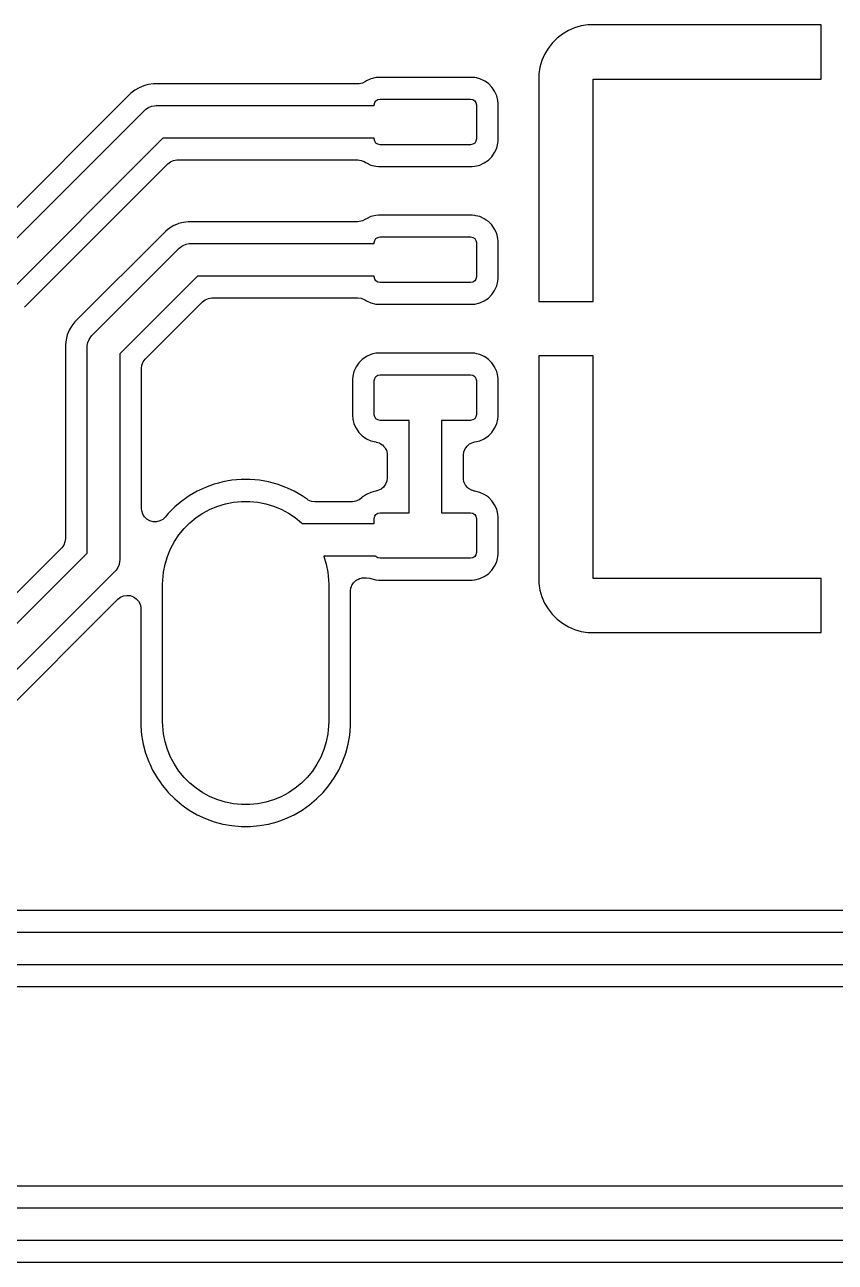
# Model space of a CAD drawing. Header units: millimetres. Extents: x 88 to 236, y -149 to -88.
# Drawn here: x 131.85 to 139.31, y -119.11 to -107.71 of the extents above; entities that cross this region are included whole.
import ezdxf

# ---------------------------------------------------------------- set-up
doc = ezdxf.new("R2010")
doc.units = ezdxf.units.MM
doc.layers.add('F.Cu', color=13, linetype='CONTINUOUS', true_color=0xc83434)

msp = doc.modelspace()

# ---------------------------------------------------------------- linework, layer by layer
at = {"layer": 'F.Cu', "linetype": 'CONTINUOUS'}
for p, q in [((136.970711, -107.721075), (136.910293, -107.738629)), ((136.970717, -107.721074), (136.970711, -107.721075)), ((137.03284, -107.711235), (136.970717, -107.721074)), ((137.032847, -107.711234), (137.03284, -107.711235)), ((137.059039, -107.71), (137.032847, -107.711234)), ((139.18, -107.71), (137.059039, -107.71)), ((139.18, -108.21), (139.18, -107.71)), ((136.748683, -107.834208), (136.704208, -107.878683)), ((136.798398, -107.795644), (136.748683, -107.834208)), ((136.852555, -107.763616), (136.798398, -107.795644)), ((136.852562, -107.763612), (136.852555, -107.763616)), ((136.910293, -107.738629), (136.852562, -107.763612)), ((136.665644, -107.928398), (136.633616, -107.982555)), ((136.704208, -107.878683), (136.665644, -107.928398)), ((136.608629, -108.040293), (136.591075, -108.100711)), ((136.633612, -107.982562), (136.608629, -108.040293)), ((136.633616, -107.982555), (136.633612, -107.982562)), ((136.581233, -108.162853), (136.58, -108.189019)), ((136.58, -108.189019), (136.58, -110.26)), ((136.591074, -108.100715), (136.581233, -108.162853)), ((136.591075, -108.100711), (136.591074, -108.100715)), ((132.899643, -108.289973), (132.859856, -108.312943)), ((132.899646, -108.289971), (132.899643, -108.289973)), ((132.9421, -108.272386), (132.899646, -108.289971)), ((132.960753, -108.267388), (132.9421, -108.272386)), ((132.960754, -108.267389), (132.960753, -108.267388)), ((132.986473, -108.260497), (132.960754, -108.267389)), ((132.986478, -108.260496), (132.986473, -108.260497)), ((133.032026, -108.2545), (132.986478, -108.260496)), ((134.913059, -108.2545), (133.032026, -108.2545)), ((134.925835, -108.25384), (134.913059, -108.2545)), ((134.956107, -108.246788), (134.925835, -108.25384)), ((134.983674, -108.232429), (134.956107, -108.246788)), ((134.992132, -108.226568), (134.983674, -108.232429)), ((134.992136, -108.226566), (134.992132, -108.226568)), ((135.033595, -108.207734), (134.992136, -108.226566)), ((135.0336, -108.207732), (135.033595, -108.207734)), ((135.033602, -108.207732), (135.0336, -108.207732)), ((135.048322, -108.204022), (135.033602, -108.207732)), ((135.07776, -108.196604), (135.048322, -108.204022)), ((135.104494, -108.1945), (135.07776, -108.196604)), ((135.1045, -108.1945), (135.104494, -108.1945)), ((135.9655, -108.1945), (135.1045, -108.1945)), ((135.965505, -108.1945), (135.9655, -108.1945)), ((135.992239, -108.196604), (135.965505, -108.1945)), ((136.006958, -108.200313), (135.992239, -108.196604)), ((136.036398, -108.207732), (136.006958, -108.200313)), ((136.0364, -108.207733), (136.036398, -108.207732)), ((136.036404, -108.207734), (136.0364, -108.207733)), ((136.077863, -108.226566), (136.036404, -108.207734)), ((136.083076, -108.230178), (136.077863, -108.226566)), ((136.115297, -108.252501), (136.083076, -108.230178)), ((136.147499, -108.284703), (136.115297, -108.252501)), ((136.173434, -108.322138), (136.147499, -108.284703)), ((137.08, -110.26), (137.08, -108.21)), ((137.08, -108.21), (139.18, -108.21)), ((132.823395, -108.340921), (131.19592, -109.968397)), ((132.823396, -108.34092), (132.823395, -108.340921)), ((132.859856, -108.312943), (132.823396, -108.34092)), ((135.068996, -108.427409), (135.080377, -108.410377)), ((135.080377, -108.410377), (135.097409, -108.398996)), ((135.097409, -108.398996), (135.1175, -108.395)), ((135.1175, -108.395), (135.9525, -108.395)), ((135.9525, -108.395), (135.972591, -108.398996)), ((135.972591, -108.398996), (135.989623, -108.410377)), ((135.989623, -108.410377), (136.001004, -108.427409)), ((136.192268, -108.363602), (136.173434, -108.322138)), ((136.203396, -108.407762), (136.192268, -108.363602)), ((136.2055, -108.4345), (136.203396, -108.407762)), ((131.353934, -110.093934), (132.948934, -108.498934)), ((132.948934, -108.498934), (132.959841, -108.489048)), ((132.959841, -108.489048), (132.984291, -108.472711)), ((132.984291, -108.472711), (133.011458, -108.461458)), ((133.011458, -108.461458), (133.040297, -108.455722)), ((133.040297, -108.455722), (133.055, -108.455)), ((133.055, -108.455), (135.065, -108.455)), ((135.065, -108.4475), (135.068996, -108.427409)), ((135.065, -108.455), (135.065, -108.4475)), ((136.001004, -108.427409), (136.005, -108.4475)), ((136.005, -108.4475), (136.005, -108.7625)), ((136.2055, -108.7755), (136.2055, -108.4345)), ((133.117132, -108.755), (131.61, -110.262132)), ((135.065, -108.755), (133.117132, -108.755)), ((135.065, -108.7625), (135.065, -108.755)), ((135.068996, -108.782591), (135.065, -108.7625)), ((135.080377, -108.799623), (135.068996, -108.782591)), ((135.097409, -108.811004), (135.080377, -108.799623)), ((135.1175, -108.815), (135.097409, -108.811004)), ((135.9525, -108.815), (135.1175, -108.815)), ((135.972591, -108.811004), (135.9525, -108.815)), ((135.989623, -108.799623), (135.972591, -108.811004)), ((136.001004, -108.782591), (135.989623, -108.799623)), ((136.005, -108.7625), (136.001004, -108.782591)), ((136.173434, -108.887862), (136.192268, -108.846398)), ((136.192268, -108.846398), (136.203396, -108.802238)), ((136.203396, -108.802238), (136.2055, -108.7755)), ((133.163863, -108.991819), (133.188423, -108.972768)), ((133.188423, -108.972768), (133.216949, -108.960424)), ((133.216949, -108.960424), (133.247649, -108.955561)), ((133.247649, -108.955561), (133.251544, -108.9555)), ((133.251544, -108.9555), (134.913059, -108.9555)), ((134.913059, -108.9555), (134.943897, -108.959396)), ((134.943897, -108.959396), (134.972796, -108.970838)), ((134.972796, -108.970838), (134.983674, -108.977571)), ((134.983674, -108.977571), (134.992132, -108.983431)), ((134.992132, -108.983431), (134.992136, -108.983433)), ((134.992136, -108.983433), (134.992137, -108.983433)), ((134.992137, -108.983433), (134.992138, -108.983434)), ((134.992138, -108.983434), (135.033602, -109.002268)), ((136.036398, -109.002268), (136.077862, -108.983434)), ((136.077862, -108.983434), (136.115297, -108.957499)), ((136.115297, -108.957499), (136.147499, -108.925297)), ((136.147499, -108.925297), (136.173434, -108.887862)), ((131.846819, -110.308863), (133.163863, -108.991819)), ((135.033602, -109.002268), (135.077762, -109.013396)), ((135.077762, -109.013396), (135.1045, -109.0155)), ((135.1045, -109.0155), (135.104509, -109.0155)), ((135.104509, -109.0155), (135.965491, -109.0155)), ((135.965491, -109.0155), (135.9655, -109.0155)), ((135.9655, -109.0155), (135.992238, -109.013396)), ((135.992238, -109.013396), (136.036398, -109.002268)), ((133.259383, -109.543512), (133.219647, -109.559971)), ((133.262094, -109.542389), (133.259383, -109.543512)), ((133.262095, -109.542388), (133.262094, -109.542389)), ((133.262097, -109.542388), (133.262095, -109.542388)), ((133.306477, -109.530496), (133.262097, -109.542388)), ((133.352026, -109.5245), (133.306477, -109.530496)), ((134.913059, -109.5245), (133.352026, -109.5245)), ((134.925835, -109.52384), (134.913059, -109.5245)), ((134.956107, -109.516788), (134.925835, -109.52384)), ((134.983674, -109.502429), (134.956107, -109.516788)), ((134.992132, -109.496568), (134.983674, -109.502429)), ((134.99214, -109.496565), (134.992132, -109.496568)), ((135.033595, -109.477734), (134.99214, -109.496565)), ((135.0336, -109.477732), (135.033595, -109.477734)), ((135.033602, -109.477732), (135.0336, -109.477732)), ((135.048322, -109.474022), (135.033602, -109.477732)), ((135.07776, -109.466604), (135.048322, -109.474022)), ((135.104494, -109.4645), (135.07776, -109.466604)), ((135.1045, -109.4645), (135.104494, -109.4645)), ((135.9655, -109.4645), (135.1045, -109.4645)), ((135.965505, -109.4645), (135.9655, -109.4645)), ((135.992239, -109.466604), (135.965505, -109.4645)), ((136.001203, -109.468863), (135.992239, -109.466604)), ((136.036398, -109.477732), (136.001203, -109.468863)), ((136.0364, -109.477733), (136.036398, -109.477732)), ((136.036404, -109.477734), (136.0364, -109.477733)), ((136.07786, -109.496565), (136.036404, -109.477734)), ((136.077863, -109.496566), (136.07786, -109.496565)), ((136.096043, -109.509162), (136.077863, -109.496566)), ((136.115297, -109.522501), (136.096043, -109.509162)), ((136.147499, -109.554703), (136.115297, -109.522501)), ((136.173434, -109.592138), (136.147499, -109.554703)), ((133.1434, -109.610917), (132.305917, -110.4484)), ((133.179857, -109.582942), (133.1434, -109.610917)), ((133.219647, -109.559971), (133.179857, -109.582942)), ((135.080377, -109.680377), (135.097409, -109.668996)), ((135.097409, -109.668996), (135.1175, -109.665)), ((135.1175, -109.665), (135.9525, -109.665)), ((135.9525, -109.665), (135.972591, -109.668996)), ((135.972591, -109.668996), (135.989623, -109.680377)), ((136.192268, -109.633602), (136.173434, -109.592138)), ((136.203396, -109.677762), (136.192268, -109.633602)), ((132.463934, -110.573934), (133.268934, -109.768934)), ((133.268934, -109.768934), (133.279841, -109.759048)), ((133.279841, -109.759048), (133.293383, -109.75)), ((133.293383, -109.75), (133.30429, -109.742712)), ((133.30429, -109.742712), (133.331457, -109.731459)), ((133.331457, -109.731459), (133.360297, -109.725722)), ((133.360297, -109.725722), (133.375, -109.725)), ((133.375, -109.725), (135.065, -109.725)), ((135.065, -109.7175), (135.068996, -109.697409)), ((135.065, -109.725), (135.065, -109.7175)), ((135.068996, -109.697409), (135.080377, -109.680377)), ((135.989623, -109.680377), (136.001004, -109.697409)), ((136.001004, -109.697409), (136.005, -109.7175)), ((136.005, -109.7175), (136.005, -110.0325)), ((136.2055, -109.7045), (136.203396, -109.677762)), ((136.2055, -110.0455), (136.2055, -109.7045)), ((133.437132, -110.025), (132.72, -110.742132)), ((135.065, -110.025), (133.437132, -110.025)), ((135.065, -110.0325), (135.065, -110.025)), ((135.068996, -110.052591), (135.065, -110.0325)), ((135.080377, -110.069623), (135.068996, -110.052591)), ((135.097409, -110.081004), (135.080377, -110.069623)), ((135.1175, -110.085), (135.097409, -110.081004)), ((135.9525, -110.085), (135.1175, -110.085)), ((135.972591, -110.081004), (135.9525, -110.085)), ((135.989623, -110.069623), (135.972591, -110.081004)), ((136.001004, -110.052591), (135.989623, -110.069623)), ((136.005, -110.0325), (136.001004, -110.052591)), ((136.173434, -110.157862), (136.192268, -110.116398)), ((136.192268, -110.116398), (136.203396, -110.072238)), ((136.203396, -110.072238), (136.2055, -110.0455)), ((133.483863, -110.261819), (133.508423, -110.242768)), ((133.508423, -110.242768), (133.536949, -110.230424)), ((133.536949, -110.230424), (133.567649, -110.225561)), ((133.567649, -110.225561), (133.571544, -110.2255)), ((133.571544, -110.2255), (134.913059, -110.2255)), ((134.913059, -110.2255), (134.943897, -110.229396)), ((134.943897, -110.229396), (134.972796, -110.240838)), ((134.972796, -110.240838), (134.983674, -110.247571)), ((136.077862, -110.253434), (136.115297, -110.227499)), ((136.115297, -110.227499), (136.147499, -110.195297)), ((136.147499, -110.195297), (136.173434, -110.157862)), ((131.844108, -110.31166), (131.846819, -110.308863)), ((132.956819, -110.788863), (133.483863, -110.261819)), ((134.983674, -110.247571), (134.992132, -110.253431)), ((134.992132, -110.253431), (134.992136, -110.253433)), ((134.992136, -110.253433), (134.992137, -110.253433)), ((134.992137, -110.253433), (134.992138, -110.253434)), ((134.992138, -110.253434), (135.033602, -110.272268)), ((135.033602, -110.272268), (135.077762, -110.283396)), ((135.077762, -110.283396), (135.1045, -110.2855)), ((135.1045, -110.2855), (135.104509, -110.2855)), ((135.104509, -110.2855), (135.965491, -110.2855)), ((135.965491, -110.2855), (135.9655, -110.2855)), ((135.9655, -110.2855), (135.992238, -110.283396)), ((135.992238, -110.283396), (136.036398, -110.272268)), ((136.036398, -110.272268), (136.077862, -110.253434)), ((136.58, -110.26), (137.08, -110.26)), ((132.305917, -110.4484), (132.277943, -110.484856)), ((132.237388, -110.567097), (132.225496, -110.611477)), ((132.254972, -110.524643), (132.237388, -110.567097)), ((132.254975, -110.524639), (132.254972, -110.524643)), ((132.265142, -110.507029), (132.254975, -110.524639)), ((132.277943, -110.484856), (132.265142, -110.507029)), ((132.437712, -110.60929), (132.454048, -110.584841)), ((132.454048, -110.584841), (132.463934, -110.573934)), ((132.225496, -110.611477), (132.2195, -110.657026)), ((132.2195, -110.657026), (132.2195, -112.443456)), ((132.42, -110.68), (132.420722, -110.665297)), ((132.42, -112.577868), (132.42, -110.68)), ((132.420722, -110.665297), (132.426459, -110.636457)), ((132.426459, -110.636457), (132.437712, -110.60929)), ((132.72, -110.742132), (132.72, -112.64)), ((132.935838, -110.816807), (132.954108, -110.79166)), ((132.954108, -110.79166), (132.956819, -110.788863)), ((134.954699, -110.792504), (134.922504, -110.824699)), ((134.954707, -110.792498), (134.954699, -110.792504)), ((134.992136, -110.766566), (134.954707, -110.792498)), ((135.033595, -110.747734), (134.992136, -110.766566)), ((135.0336, -110.747732), (135.033595, -110.747734)), ((135.033602, -110.747732), (135.0336, -110.747732)), ((135.051662, -110.743181), (135.033602, -110.747732)), ((135.07776, -110.736604), (135.051662, -110.743181)), ((135.104494, -110.7345), (135.07776, -110.736604)), ((135.1045, -110.7345), (135.104494, -110.7345)), ((135.9655, -110.7345), (135.1045, -110.7345)), ((135.965505, -110.7345), (135.9655, -110.7345)), ((135.992239, -110.736604), (135.965505, -110.7345)), ((136.006958, -110.740313), (135.992239, -110.736604)), ((136.036398, -110.747732), (136.006958, -110.740313)), ((136.0364, -110.747733), (136.036398, -110.747732)), ((136.036404, -110.747734), (136.0364, -110.747733)), ((136.077863, -110.766566), (136.036404, -110.747734)), ((136.090908, -110.775604), (136.077863, -110.766566)), ((136.115297, -110.792501), (136.090908, -110.775604)), ((136.147499, -110.824703), (136.115297, -110.792501)), ((137.08, -110.76), (136.580001, -110.76)), ((136.580001, -110.76), (136.580001, -112.83096)), ((137.08, -112.81), (137.08, -110.76)), ((132.9205, -110.876544), (132.924396, -110.845706)), ((132.9205, -112.165748), (132.9205, -110.876544)), ((132.924396, -110.845706), (132.935838, -110.816807)), ((134.877732, -110.903603), (134.866604, -110.94776)), ((134.877734, -110.903595), (134.877732, -110.903603)), ((134.896566, -110.862136), (134.877734, -110.903595)), ((134.922498, -110.824707), (134.896566, -110.862136)), ((134.922504, -110.824699), (134.922498, -110.824707)), ((136.173434, -110.862138), (136.147499, -110.824703)), ((136.192268, -110.903602), (136.173434, -110.862138)), ((136.203396, -110.947762), (136.192268, -110.903602)), ((134.866604, -110.94776), (134.8645, -110.974494)), ((134.8645, -110.974494), (134.8645, -111.315505)), ((135.065, -110.9875), (135.068996, -110.967409)), ((135.065, -111.3025), (135.065, -110.9875)), ((135.068996, -110.967409), (135.080377, -110.950377)), ((135.080377, -110.950377), (135.097409, -110.938996)), ((135.097409, -110.938996), (135.1175, -110.935)), ((135.1175, -110.935), (135.9525, -110.935)), ((135.9525, -110.935), (135.972591, -110.938996)), ((135.972591, -110.938996), (135.989623, -110.950377)), ((135.989623, -110.950377), (136.001004, -110.967409)), ((136.001004, -110.967409), (136.005, -110.9875)), ((136.005, -110.9875), (136.005, -111.3025)), ((136.2055, -110.9745), (136.203396, -110.947762)), ((136.2055, -111.3155), (136.2055, -110.9745)), ((134.8645, -111.315505), (134.866049, -111.335181)), ((134.866049, -111.335181), (134.866604, -111.342238)), ((134.866604, -111.342238), (134.877732, -111.386398)), ((135.068996, -111.322591), (135.065, -111.3025)), ((135.080377, -111.339623), (135.068996, -111.322591)), ((135.097409, -111.351004), (135.080377, -111.339623)), ((135.1175, -111.355), (135.097409, -111.351004)), ((135.385, -111.355), (135.1175, -111.355)), ((135.385, -112.205), (135.385, -111.355)), ((135.9525, -111.355), (135.685, -111.355)), ((135.685, -111.355), (135.685, -112.205)), ((135.972591, -111.351004), (135.9525, -111.355)), ((135.989623, -111.339623), (135.972591, -111.351004)), ((136.001004, -111.322591), (135.989623, -111.339623)), ((136.005, -111.3025), (136.001004, -111.322591)), ((136.192268, -111.386398), (136.203396, -111.342238)), ((136.203396, -111.342238), (136.2055, -111.3155)), ((134.877732, -111.386398), (134.877734, -111.386404)), ((134.877734, -111.386404), (134.896566, -111.427863)), ((134.896566, -111.427863), (134.912096, -111.450278)), ((134.912096, -111.450278), (134.922501, -111.465297)), ((134.922501, -111.465297), (134.954703, -111.497499)), ((136.115297, -111.497499), (136.147499, -111.465297)), ((136.147499, -111.465297), (136.173434, -111.427862)), ((136.173434, -111.427862), (136.192268, -111.386398)), ((134.954703, -111.497499), (134.972506, -111.509833)), ((134.972506, -111.509833), (134.992136, -111.523433)), ((134.992136, -111.523433), (134.992137, -111.523433)), ((134.992137, -111.523433), (134.992138, -111.523434)), ((134.992138, -111.523434), (135.033602, -111.542268)), ((135.033602, -111.542268), (135.077762, -111.553396)), ((135.077762, -111.553396), (135.077767, -111.553396)), ((135.077767, -111.553396), (135.080569, -111.553856)), ((135.080569, -111.553856), (135.082118, -111.554315)), ((135.082118, -111.554315), (135.083735, -111.554417)), ((135.083735, -111.554417), (135.09701, -111.55873)), ((135.09701, -111.55873), (135.11037, -111.562691)), ((135.11037, -111.562691), (135.111757, -111.563521)), ((135.111757, -111.563521), (135.113297, -111.564022)), ((135.113297, -111.564022), (135.125081, -111.5715)), ((135.125081, -111.5715), (135.137037, -111.57866)), ((135.137037, -111.57866), (135.138173, -111.579809)), ((135.138173, -111.579809), (135.139541, -111.580677)), ((135.139541, -111.580677), (135.149083, -111.590839)), ((135.149083, -111.590839), (135.158895, -111.600759)), ((135.158895, -111.600759), (135.159712, -111.602158)), ((135.159712, -111.602158), (135.160818, -111.603336)), ((135.160818, -111.603336), (135.167528, -111.615542)), ((135.900838, -111.616484), (135.919108, -111.591337)), ((135.919108, -111.591337), (135.943057, -111.571524)), ((135.943057, -111.571524), (135.971182, -111.55829)), ((135.971182, -111.55829), (135.989431, -111.553856)), ((135.989431, -111.553856), (135.99223, -111.553396)), ((135.99223, -111.553396), (135.992238, -111.553396)), ((135.992238, -111.553396), (136.036398, -111.542268)), ((136.036398, -111.542268), (136.077862, -111.523434)), ((136.077862, -111.523434), (136.115297, -111.497499)), ((135.167528, -111.615542), (135.17457, -111.6276)), ((135.17457, -111.6276), (135.175013, -111.629157)), ((135.175013, -111.629157), (135.175792, -111.630574)), ((135.175792, -111.630574), (135.179256, -111.644067)), ((135.179256, -111.644067), (135.183078, -111.657495)), ((135.183078, -111.657495), (135.183234, -111.659562)), ((135.183234, -111.659562), (135.183522, -111.66068)), ((135.183522, -111.66068), (135.1845, -111.676221)), ((135.1845, -111.676221), (135.1845, -111.883778)), ((135.8855, -111.676221), (135.889396, -111.645383)), ((135.8855, -111.883778), (135.8855, -111.676221)), ((135.889396, -111.645383), (135.900838, -111.616484)), ((133.589372, -111.943315), (133.510178, -111.972138)), ((133.589386, -111.94331), (133.589372, -111.943315)), ((133.589392, -111.943309), (133.589386, -111.94331)), ((133.63016, -111.932385), (133.589392, -111.943309)), ((133.670826, -111.921488), (133.63016, -111.932385)), ((133.670833, -111.921487), (133.670826, -111.921488)), ((133.753853, -111.906848), (133.670833, -111.921487)), ((133.837844, -111.8995), (133.753853, -111.906848)), ((133.837845, -111.8995), (133.837844, -111.8995)), ((133.922155, -111.8995), (133.837845, -111.8995)), ((133.922156, -111.8995), (133.922155, -111.8995)), ((134.006147, -111.906848), (133.922156, -111.8995)), ((134.089166, -111.921487), (134.006145, -111.906848)), ((134.006145, -111.906848), (134.006147, -111.906848)), ((134.089173, -111.921488), (134.089166, -111.921487)), ((134.110994, -111.927335), (134.089173, -111.921488)), ((134.170608, -111.943309), (134.110994, -111.927335)), ((134.170616, -111.943312), (134.170608, -111.943309)), ((134.170627, -111.943315), (134.170616, -111.943312)), ((134.249821, -111.972138), (134.170627, -111.943315)), ((135.169162, -111.943515), (135.150892, -111.968662)), ((135.180604, -111.914616), (135.169162, -111.943515)), ((135.1845, -111.883778), (135.180604, -111.914616)), ((135.886478, -111.899319), (135.8855, -111.883778)), ((135.886763, -111.900432), (135.886478, -111.899319)), ((135.88692, -111.902489), (135.886763, -111.900432)), ((135.89074, -111.915919), (135.88692, -111.902489)), ((135.894208, -111.929425), (135.89074, -111.915919)), ((135.894983, -111.930834), (135.894208, -111.929425)), ((135.895424, -111.932385), (135.894983, -111.930834)), ((135.902466, -111.944447), (135.895424, -111.932385)), ((135.909182, -111.956663), (135.902466, -111.944447)), ((133.360725, -112.049941), (133.291676, -112.09829)), ((133.360742, -112.049931), (133.360725, -112.049941)), ((133.360743, -112.04993), (133.360742, -112.049931)), ((133.433757, -112.007775), (133.360743, -112.04993)), ((133.456381, -111.997225), (133.433757, -112.007775)), ((133.510161, -111.972146), (133.456381, -111.997225)), ((133.510178, -111.972138), (133.510161, -111.972146)), ((134.249838, -111.972146), (134.249821, -111.972138)), ((134.265226, -111.979322), (134.249838, -111.972146)), ((134.326243, -112.007775), (134.265226, -111.979322)), ((134.399257, -112.04993), (134.326243, -112.007775)), ((134.399274, -112.049942), (134.399257, -112.04993)), ((134.445166, -112.082075), (134.399274, -112.049942)), ((134.954699, -112.062504), (134.949023, -112.068181)), ((134.954707, -112.062498), (134.954699, -112.062504)), ((134.992136, -112.036566), (134.954707, -112.062498)), ((135.033595, -112.017734), (134.992136, -112.036566)), ((135.0336, -112.017732), (135.033595, -112.017734)), ((135.033602, -112.017732), (135.0336, -112.017732)), ((135.055682, -112.012168), (135.033602, -112.017732)), ((135.077761, -112.006604), (135.055682, -112.012168)), ((135.080584, -112.006141), (135.077761, -112.006604)), ((135.098818, -112.001709), (135.080584, -112.006141)), ((135.126943, -111.988475), (135.098818, -112.001709)), ((135.150892, -111.968662), (135.126943, -111.988475)), ((135.910283, -111.957835), (135.909182, -111.956663)), ((135.911096, -111.959228), (135.910283, -111.957835)), ((135.920904, -111.969146), (135.911096, -111.959228)), ((135.930459, -111.979322), (135.920904, -111.969146)), ((135.931821, -111.980186), (135.930459, -111.979322)), ((135.932951, -111.981329), (135.931821, -111.980186)), ((135.944905, -111.988489), (135.932951, -111.981329)), ((135.956703, -111.995977), (135.944905, -111.988489)), ((135.958235, -111.996474), (135.956703, -111.995977)), ((135.959616, -111.997302), (135.958235, -111.996474)), ((135.972992, -112.001269), (135.959616, -111.997302)), ((135.986265, -112.005582), (135.972992, -112.001269)), ((135.987872, -112.005683), (135.986265, -112.005582)), ((135.989416, -112.006141), (135.987872, -112.005683)), ((135.992238, -112.006604), (135.989416, -112.006141)), ((136.036398, -112.017732), (135.992238, -112.006604)), ((136.0364, -112.017733), (136.036398, -112.017732)), ((136.036404, -112.017734), (136.0364, -112.017733)), ((136.077863, -112.036566), (136.036404, -112.017734)), ((136.097152, -112.04993), (136.077863, -112.036566)), ((136.115297, -112.062501), (136.097152, -112.04993)), ((136.147499, -112.094703), (136.115297, -112.062501)), ((132.922537, -112.188131), (132.9205, -112.165748)), ((133.227076, -112.152498), (133.167498, -112.212076)), ((133.2271, -112.152476), (133.227076, -112.152498)), ((133.291673, -112.098292), (133.2271, -112.152476)), ((133.291676, -112.09829), (133.291673, -112.098292)), ((133.486711, -112.208838), (133.55292, -112.173448)), ((133.55292, -112.173448), (133.622279, -112.144719)), ((133.622279, -112.144719), (133.69412, -112.122926)), ((133.69412, -112.122926), (133.767751, -112.10828)), ((133.767751, -112.10828), (133.842463, -112.100921)), ((133.842463, -112.100921), (133.917537, -112.100921)), ((133.917537, -112.100921), (133.992249, -112.10828)), ((133.992249, -112.10828), (134.06588, -112.122926)), ((134.06588, -112.122926), (134.137721, -112.144719)), ((134.137721, -112.144719), (134.20708, -112.173448)), ((134.20708, -112.173448), (134.273289, -112.208838)), ((134.456552, -112.089162), (134.445166, -112.082075)), ((134.485451, -112.100604), (134.456552, -112.089162)), ((134.516289, -112.1045), (134.485451, -112.100604)), ((134.861342, -112.1045), (134.516289, -112.1045)), ((134.865237, -112.104439), (134.861342, -112.1045)), ((134.895937, -112.099576), (134.865237, -112.104439)), ((134.924463, -112.087232), (134.895937, -112.099576)), ((134.949023, -112.068181), (134.924463, -112.087232)), ((136.173434, -112.132138), (136.147499, -112.094703)), ((136.192268, -112.173602), (136.173434, -112.132138)), ((136.203396, -112.217762), (136.192268, -112.173602)), ((132.931935, -112.217759), (132.922537, -112.188131)), ((132.948406, -112.244119), (132.931935, -112.217759)), ((132.970915, -112.265554), (132.948406, -112.244119)), ((132.998047, -112.280718), (132.970915, -112.265554)), ((133.028099, -112.288659), (132.998047, -112.280718)), ((133.059181, -112.288876), (133.028099, -112.288659)), ((133.08934, -112.281357), (133.059181, -112.288876)), ((133.116682, -112.266573), (133.08934, -112.281357)), ((133.139489, -112.245455), (133.116682, -112.266573)), ((133.140283, -112.244509), (133.139489, -112.245455)), ((133.16748, -112.212096), (133.140283, -112.244509)), ((133.167486, -112.212089), (133.16748, -112.212095)), ((133.16748, -112.212095), (133.16748, -112.212096)), ((133.167498, -112.212076), (133.167486, -112.212089)), ((133.366257, -112.298172), (133.42429, -112.250546)), ((133.42429, -112.250546), (133.486711, -112.208838)), ((134.273289, -112.208838), (134.33571, -112.250546)), ((134.33571, -112.250546), (134.393743, -112.298172)), ((135.065, -112.2575), (135.068996, -112.237409)), ((135.065, -112.305), (135.065, -112.2575)), ((135.068996, -112.237409), (135.080377, -112.220377)), ((135.080377, -112.220377), (135.097409, -112.208996)), ((135.097409, -112.208996), (135.1175, -112.205)), ((135.1175, -112.205), (135.385, -112.205)), ((135.685, -112.205), (135.9525, -112.205)), ((135.9525, -112.205), (135.972591, -112.208996)), ((135.972591, -112.208996), (135.989623, -112.220377)), ((135.989623, -112.220377), (136.001004, -112.237409)), ((136.001004, -112.237409), (136.005, -112.2575)), ((136.005, -112.2575), (136.005, -112.5725)), ((136.2055, -112.2445), (136.203396, -112.217762)), ((136.2055, -112.5855), (136.2055, -112.2445)), ((133.265546, -112.40929), (133.313172, -112.351257)), ((133.313172, -112.351257), (133.366257, -112.298172)), ((134.393743, -112.298172), (134.400571, -112.305)), ((134.400571, -112.305), (135.065, -112.305)), ((132.204162, -112.503193), (132.185892, -112.52834)), ((132.215604, -112.474294), (132.204162, -112.503193)), ((132.2195, -112.443456), (132.215604, -112.474294)), ((133.188448, -112.53792), (133.223838, -112.471711)), ((133.223838, -112.471711), (133.265546, -112.40929)), ((132.183181, -112.531137), (130.501137, -114.213181)), ((130.547868, -114.45), (132.42, -112.577868)), ((132.185892, -112.52834), (132.183181, -112.531137)), ((133.137926, -112.67912), (133.159719, -112.607279)), ((133.159719, -112.607279), (133.188448, -112.53792)), ((135.077288, -112.605), (134.599337, -112.605)), ((134.599337, -112.605), (134.600281, -112.607279)), ((134.600281, -112.607279), (134.622074, -112.67912)), ((135.080377, -112.609623), (135.077288, -112.605)), ((135.097409, -112.621004), (135.080377, -112.609623)), ((135.1175, -112.625), (135.097409, -112.621004)), ((135.9525, -112.625), (135.1175, -112.625)), ((135.972591, -112.621004), (135.9525, -112.625)), ((135.989623, -112.609623), (135.972591, -112.621004)), ((136.001004, -112.592591), (135.989623, -112.609623)), ((136.005, -112.5725), (136.001004, -112.592591)), ((136.192268, -112.656398), (136.203396, -112.612238)), ((136.203396, -112.612238), (136.2055, -112.5855)), ((132.676066, -112.746066), (130.716066, -114.706066)), ((132.685952, -112.735159), (132.676066, -112.746066)), ((132.702289, -112.710709), (132.685952, -112.735159)), ((132.713542, -112.683542), (132.702289, -112.710709)), ((132.719278, -112.654703), (132.713542, -112.683542)), ((132.72, -112.64), (132.719278, -112.654703)), ((133.12328, -112.752751), (133.137926, -112.67912)), ((134.622074, -112.67912), (134.63672, -112.752751)), ((136.115297, -112.767499), (136.147499, -112.735297)), ((136.147499, -112.735297), (136.173434, -112.697862)), ((136.173434, -112.697862), (136.192268, -112.656398)), ((133.115, -112.865), (133.115921, -112.827463)), ((133.115921, -112.827463), (133.12328, -112.752751)), ((134.63672, -112.752751), (134.644079, -112.827463)), ((134.644079, -112.827463), (134.645, -112.865)), ((134.860838, -112.869763), (134.867693, -112.860326)), ((134.867693, -112.860326), (134.873956, -112.850459)), ((134.873956, -112.850459), (134.876809, -112.847779)), ((134.876809, -112.847779), (134.879108, -112.844616)), ((134.879108, -112.844616), (134.888106, -112.837171)), ((134.888106, -112.837171), (134.894721, -112.83096)), ((134.894721, -112.83096), (134.896615, -112.829182)), ((134.896615, -112.829182), (134.900039, -112.827299)), ((134.900039, -112.827299), (134.903057, -112.824803)), ((134.903057, -112.824803), (134.913631, -112.819827)), ((134.913631, -112.819827), (134.923853, -112.814208)), ((134.923853, -112.814208), (134.92764, -112.813235)), ((134.92764, -112.813235), (134.931182, -112.811569)), ((134.931182, -112.811569), (134.942653, -112.80938)), ((134.942653, -112.80938), (134.953959, -112.806478)), ((134.953959, -112.806478), (134.959797, -112.80611)), ((134.959797, -112.80611), (134.961714, -112.805745)), ((134.961714, -112.805745), (134.9695, -112.8055)), ((134.9695, -112.8055), (134.993192, -112.8055)), ((134.993192, -112.8055), (135.02403, -112.809396)), ((135.02403, -112.809396), (135.033082, -112.812136)), ((135.033082, -112.812136), (135.033597, -112.812265)), ((135.033597, -112.812265), (135.033602, -112.812268)), ((135.033602, -112.812268), (135.077762, -112.823396)), ((135.077762, -112.823396), (135.1045, -112.8255)), ((135.1045, -112.8255), (135.104509, -112.8255)), ((135.104509, -112.8255), (135.965491, -112.8255)), ((135.965491, -112.8255), (135.9655, -112.8255)), ((135.9655, -112.8255), (135.992238, -112.823396)), ((135.992238, -112.823396), (136.036398, -112.812268)), ((136.036398, -112.812268), (136.077862, -112.793434)), ((136.077862, -112.793434), (136.115297, -112.767499)), ((136.580001, -112.83096), (136.581234, -112.857152)), ((136.581234, -112.857152), (136.581235, -112.857159)), ((136.581235, -112.857159), (136.591074, -112.919282)), ((139.18, -112.81), (137.08, -112.81)), ((139.18, -113.309998), (139.18, -112.81)), ((132.727379, -112.983812), (132.755905, -112.971468)), ((132.755905, -112.971468), (132.786605, -112.966605)), ((132.786605, -112.966605), (132.81755, -112.96953)), ((132.81755, -112.96953), (132.846795, -112.980059)), ((133.115, -114.13), (133.115, -112.865)), ((134.645, -112.865), (134.645, -114.13)), ((134.8455, -112.9295), (134.846962, -112.91792)), ((134.8455, -114.172155), (134.8455, -112.9295)), ((134.846962, -112.91792), (134.847696, -112.906265)), ((134.847696, -112.906265), (134.848905, -112.902541)), ((134.848905, -112.902541), (134.849396, -112.898662)), ((134.849396, -112.898662), (134.85369, -112.887815)), ((134.85369, -112.887815), (134.857301, -112.876703)), ((134.857301, -112.876703), (134.859399, -112.873396)), ((134.859399, -112.873396), (134.860838, -112.869763)), ((136.591074, -112.919282), (136.591075, -112.919288)), ((136.591075, -112.919288), (136.608629, -112.979706)), ((130.841597, -114.864085), (132.702819, -113.002863)), ((132.702819, -113.002863), (132.727379, -112.983812)), ((132.846795, -112.980059), (132.872503, -112.99753)), ((132.872503, -112.99753), (132.893058, -113.020846)), ((132.893058, -113.020846), (132.907169, -113.04854)), ((132.907169, -113.04854), (132.91395, -113.078875)), ((132.91395, -113.078875), (132.9145, -113.090544)), ((132.9145, -113.090544), (132.9145, -114.172156)), ((136.608629, -112.979706), (136.633612, -113.037437)), ((136.633612, -113.037437), (136.633616, -113.037444)), ((136.633616, -113.037444), (136.665644, -113.091601)), ((136.665644, -113.091601), (136.704208, -113.141316)), ((136.704208, -113.141316), (136.748683, -113.185791)), ((136.748683, -113.185791), (136.798398, -113.224355)), ((136.798398, -113.224355), (136.852555, -113.256383)), ((136.852555, -113.256383), (136.852562, -113.256387)), ((136.852562, -113.256387), (136.910293, -113.28137)), ((136.910293, -113.28137), (136.970711, -113.298924)), ((136.970711, -113.298924), (136.970715, -113.298925)), ((136.970715, -113.298925), (137.032853, -113.308766)), ((137.032853, -113.308766), (137.032852, -113.308766)), ((137.032852, -113.308766), (137.059019, -113.309999)), ((137.059019, -113.309999), (139.179999, -113.309999)), ((139.179999, -113.309999), (139.18, -113.309998)), ((132.9145, -114.172156), (132.921848, -114.256146)), ((133.115921, -114.167537), (133.115, -114.13)), ((133.12328, -114.242249), (133.115921, -114.167537)), ((134.644079, -114.167537), (134.63672, -114.242249)), ((134.645, -114.13), (134.644079, -114.167537)), ((134.838152, -114.256143), (134.8455, -114.172155)), ((132.921848, -114.256146), (132.930505, -114.305241)), ((132.930505, -114.305241), (132.936488, -114.339172)), ((132.936488, -114.339172), (132.958309, -114.420608)), ((133.137926, -114.31588), (133.12328, -114.242249)), ((133.159719, -114.387721), (133.137926, -114.31588)), ((134.622074, -114.31588), (134.600281, -114.387721)), ((134.63672, -114.242249), (134.622074, -114.31588)), ((134.801691, -114.420608), (134.823512, -114.339172)), ((134.823512, -114.339172), (134.838152, -114.256143)), ((132.958309, -114.420608), (132.958312, -114.420616)), ((132.958312, -114.420616), (132.958315, -114.420627)), ((132.958315, -114.420627), (132.987138, -114.499821)), ((133.188448, -114.45708), (133.159719, -114.387721)), ((133.223838, -114.523289), (133.188448, -114.45708)), ((134.571552, -114.45708), (134.536162, -114.523289)), ((134.600281, -114.387721), (134.571552, -114.45708)), ((134.772861, -114.499821), (134.801684, -114.420627)), ((134.801683, -114.420627), (134.801691, -114.420608)), ((134.801684, -114.420627), (134.801683, -114.420627)), ((132.987138, -114.499821), (132.987146, -114.499838)), ((132.987146, -114.499838), (132.996219, -114.519294)), ((132.996219, -114.519294), (133.022775, -114.576243)), ((133.265546, -114.58571), (133.223838, -114.523289)), ((134.536162, -114.523289), (134.494454, -114.58571)), ((134.737225, -114.576243), (134.772856, -114.499833)), ((134.772856, -114.499833), (134.772858, -114.499826)), ((134.772858, -114.499826), (134.772861, -114.499821)), ((133.022775, -114.576243), (133.06493, -114.649257)), ((133.06493, -114.649257), (133.064936, -114.649265)), ((133.064936, -114.649265), (133.064941, -114.649274)), ((133.064941, -114.649274), (133.094599, -114.69163)), ((133.313172, -114.643743), (133.265546, -114.58571)), ((133.366257, -114.696828), (133.313172, -114.643743)), ((134.446828, -114.643743), (134.393743, -114.696828)), ((134.494454, -114.58571), (134.446828, -114.643743)), ((134.646713, -114.718319), (134.69507, -114.649257)), ((134.69507, -114.649257), (134.737225, -114.576243)), ((133.094599, -114.69163), (133.111352, -114.715556)), ((133.111352, -114.715556), (133.11329, -114.718323)), ((133.11329, -114.718323), (133.113292, -114.718326)), ((133.113292, -114.718326), (133.157569, -114.771092)), ((133.157569, -114.771092), (133.16748, -114.782904)), ((133.16748, -114.782904), (133.167487, -114.782911)), ((133.167487, -114.782911), (133.167498, -114.782923)), ((133.167498, -114.782923), (133.227076, -114.842501)), ((133.42429, -114.744454), (133.366257, -114.696828)), ((133.486711, -114.786162), (133.42429, -114.744454)), ((133.55292, -114.821552), (133.486711, -114.786162)), ((134.273289, -114.786162), (134.20708, -114.821552)), ((134.33571, -114.744454), (134.273289, -114.786162)), ((134.393743, -114.696828), (134.33571, -114.744454)), ((134.532904, -114.84252), (134.59252, -114.782904)), ((134.59252, -114.782904), (134.646713, -114.718319)), ((133.227076, -114.842501), (133.227088, -114.842512)), ((133.227088, -114.842512), (133.227096, -114.84252)), ((133.227096, -114.84252), (133.248624, -114.860584)), ((133.248624, -114.860584), (133.291673, -114.896707)), ((133.291673, -114.896707), (133.291677, -114.896709)), ((133.291677, -114.896709), (133.291681, -114.896713)), ((133.291681, -114.896713), (133.317838, -114.915028)), ((133.317838, -114.915028), (133.360725, -114.945058)), ((133.622279, -114.850281), (133.55292, -114.821552)), ((133.69412, -114.872074), (133.622279, -114.850281)), ((133.767751, -114.88672), (133.69412, -114.872074)), ((133.842463, -114.894079), (133.767751, -114.88672)), ((133.917537, -114.894079), (133.842463, -114.894079)), ((133.992249, -114.88672), (133.917537, -114.894079)), ((134.06588, -114.872074), (133.992249, -114.88672)), ((134.137721, -114.850281), (134.06588, -114.872074)), ((134.20708, -114.821552), (134.137721, -114.850281)), ((134.399257, -114.94507), (134.468319, -114.896713)), ((134.468319, -114.896713), (134.532904, -114.84252)), ((133.360725, -114.945058), (133.36073, -114.945061)), ((133.36073, -114.945061), (133.360743, -114.94507)), ((133.360743, -114.94507), (133.433757, -114.987225)), ((133.433757, -114.987225), (133.510161, -115.022853)), ((133.510161, -115.022853), (133.510178, -115.022861)), ((133.510178, -115.022861), (133.589372, -115.051684)), ((134.193957, -115.043193), (134.249821, -115.022861)), ((134.249821, -115.022861), (134.249826, -115.022858)), ((134.249826, -115.022858), (134.249833, -115.022856)), ((134.249833, -115.022856), (134.326243, -114.987225)), ((134.326243, -114.987225), (134.399257, -114.94507)), ((133.589372, -115.051684), (133.589375, -115.051684)), ((133.589375, -115.051684), (133.589392, -115.051691)), ((133.589392, -115.051691), (133.670828, -115.073512)), ((133.670828, -115.073512), (133.753857, -115.088152)), ((133.753857, -115.088152), (133.837843, -115.095499)), ((133.837843, -115.095499), (133.837844, -115.0955)), ((133.837844, -115.0955), (133.837845, -115.0955)), ((133.837845, -115.0955), (133.922156, -115.0955)), ((133.922156, -115.095499), (134.006143, -115.088152)), ((133.922156, -115.0955), (133.922156, -115.095499)), ((134.006143, -115.088152), (134.089172, -115.073512)), ((134.089172, -115.073512), (134.170608, -115.051691)), ((134.170608, -115.051691), (134.193957, -115.043193)), ((141.593456, -115.8695), (127.010867, -115.8695)), ((126.779211, -116.07), (141.727868, -116.07)), ((141.79, -116.37), (126.779211, -116.37)), ((127.010867, -116.5705), (141.812974, -116.5705)), ((140.963456, -118.4095), (102.885867, -118.4095)), ((102.654211, -118.61), (141.097868, -118.61)), ((141.16, -118.91), (102.654211, -118.91)), ((102.885867, -119.1105), (141.182974, -119.1105))]:
    msp.add_line(p, q, dxfattribs=at)

doc.saveas('drawing.dxf')
